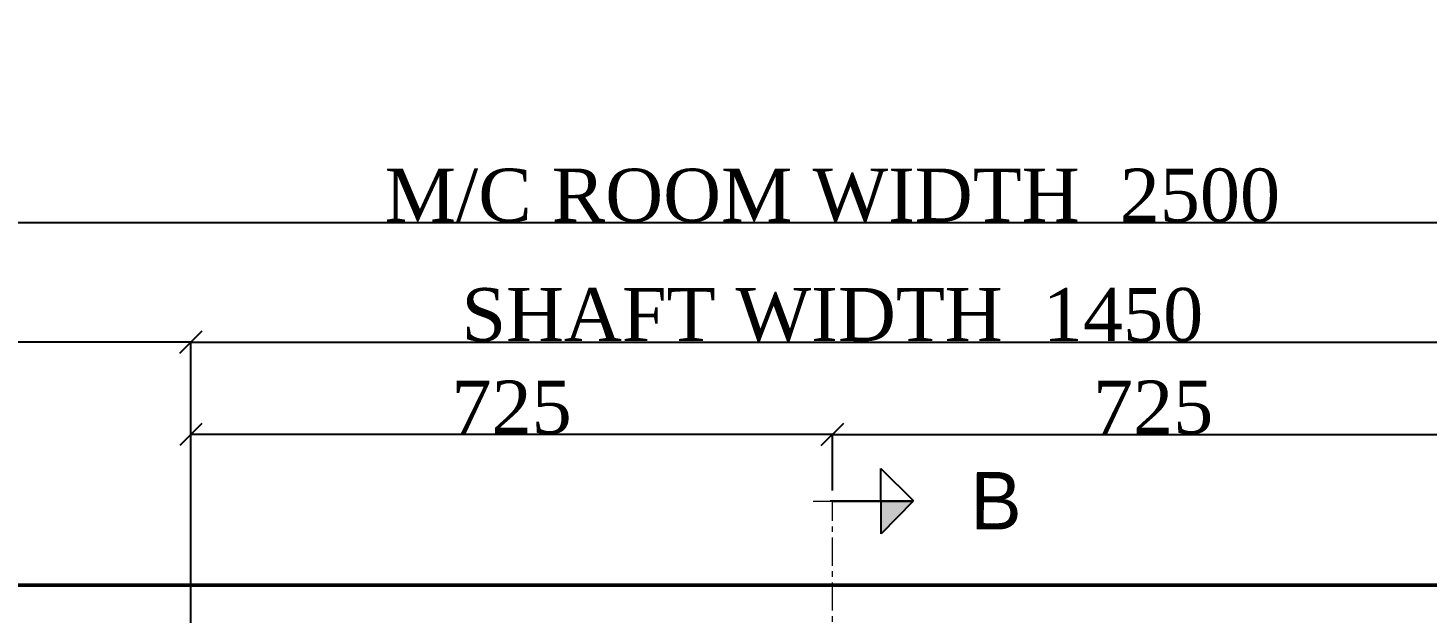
# Model space of a CAD drawing. Header units: millimetres. Extents: x -204 to 3901, y -537 to 3220.
# Drawn here: x 912 to 2493, y 2559 to 3220 of the extents above; entities that cross this region are included whole.
import ezdxf

# ---------------------------------------------------------------- set-up
doc = ezdxf.new("R2010")
doc.units = ezdxf.units.MM
doc.linetypes.add('CENTER', pattern=[50.8, 31.75, -6.35, 6.35, -6.35])
for name, color, linetype, lineweight in [('Car', 3, 'Continuous', 18), ('CL', 2, 'CENTER', 0), ('Wall', 1, 'Continuous', 50)]:
    doc.layers.add(name, color=color, linetype=linetype, lineweight=lineweight)
doc.styles.add('nassar2', font='cent.shx', dxfattribs={"height": 60})
doc.dimstyles.new('Nassar2', dxfattribs={"dimtxt": 35, "dimasz": 25, "dimexe": 1.25, "dimexo": 0.625, "dimtad": 1, "dimtxsty": 'nassar2', "dimblk": 'OBLIQUE', "dimcen": 2.5, "dimadec": 0, "dimazin": 0, "dimtfac": 1, "dimtmove": 0, "dimatfit": 3, "dimldrblk": 'OBLIQUE', "dimfxl": 1, "dimarcsym": 0})

# ---------------------------------------------------------------- blocks, each defined once
blk = doc.blocks.new('_Oblique')
at = {"color": 0, "linetype": 'ByBlock', "lineweight": -2}
blk.add_line((-0.5, -0.5), (0.5, 0.5), dxfattribs=at)
blk = doc.blocks.new('*D24')
at = {"color": 0, "lineweight": -2, "transparency": 16777216}
for p, q in [((1096.4, 2591.3), (1096.4, 2762.2)), ((1821.4, 2760.9), (1096.4, 2760.9)), ((1821.4, 2697.7), (1821.4, 2762.2))]:
    blk.add_line(p, q, dxfattribs=at)
at = {"layer": 'Defpoints', "color": 0, "transparency": 16777216}
for p in [(1096.4, 2760.9), (1821.4, 2697), (1096.4, 2590.7)]:
    blk.add_point(p, dxfattribs=at)
at = {"color": 0, "lineweight": -2, "transparency": 16777216, "xscale": 25, "yscale": 25, "zscale": 25, "rotation": 180}
blk.add_blockref('_Oblique', (1096.4, 2760.9), dxfattribs=at)
at = {"color": 0, "lineweight": -2, "transparency": 16777216, "xscale": 25, "yscale": 25, "zscale": 25}
blk.add_blockref('_Oblique', (1821.4, 2760.9), dxfattribs=at)
at = {"color": 0, "transparency": 16777216, "insert": (1458.9, 2791.5), "char_height": 60, "attachment_point": 5, "style": 'nassar2'}
blk.add_mtext('725', dxfattribs=at)
blk = doc.blocks.new('*D25')
at = {"color": 0, "lineweight": -2, "transparency": 16777216}
for p, q in [((1821.4, 2702.5), (1821.4, 2762.2)), ((1821.4, 2760.9), (2546.4, 2760.9)), ((2546.4, 2591.3), (2546.4, 2762.2))]:
    blk.add_line(p, q, dxfattribs=at)
at = {"layer": 'Defpoints', "color": 0, "transparency": 16777216}
for p in [(2546.4, 2760.9), (1821.4, 2701.8), (2546.4, 2590.7)]:
    blk.add_point(p, dxfattribs=at)
at = {"color": 0, "lineweight": -2, "transparency": 16777216, "xscale": 25, "yscale": 25, "zscale": 25, "rotation": 180}
blk.add_blockref('_Oblique', (1821.4, 2760.9), dxfattribs=at)
at = {"color": 0, "lineweight": -2, "transparency": 16777216, "xscale": 25, "yscale": 25, "zscale": 25}
blk.add_blockref('_Oblique', (2546.4, 2760.9), dxfattribs=at)
at = {"color": 0, "transparency": 16777216, "insert": (2183.9, 2791.5), "char_height": 60, "attachment_point": 5, "style": 'nassar2'}
blk.add_mtext('725', dxfattribs=at)
blk = doc.blocks.new('*D28')
at = {"color": 0, "lineweight": -2, "transparency": 16777216}
for p, q in [((571.4, 2387.6), (571.4, 3001.4)), ((3071.4, 3000.1), (571.4, 3000.1)), ((3071.4, 2387.6), (3071.4, 3001.4))]:
    blk.add_line(p, q, dxfattribs=at)
at = {"layer": 'Defpoints', "color": 0, "transparency": 16777216}
for p in [(571.4, 3000.1), (571.4, 2387), (3071.4, 2387)]:
    blk.add_point(p, dxfattribs=at)
at = {"color": 0, "lineweight": -2, "transparency": 16777216, "xscale": 25, "yscale": 25, "zscale": 25, "rotation": 180}
blk.add_blockref('_Oblique', (571.4, 3000.1), dxfattribs=at)
at = {"color": 0, "lineweight": -2, "transparency": 16777216, "xscale": 25, "yscale": 25, "zscale": 25}
blk.add_blockref('_Oblique', (3071.4, 3000.1), dxfattribs=at)
at = {"color": 0, "transparency": 16777216, "insert": (1821.4, 3030.8), "char_height": 60, "attachment_point": 5, "style": 'nassar2'}
blk.add_mtext('M/C ROOM WIDTH  2500', dxfattribs=at)
blk = doc.blocks.new('*D29')
at = {"color": 0, "lineweight": -2, "transparency": 16777216}
for p, q in [((1096.4, 2387.6), (1096.4, 2866.5)), ((1096.4, 2865.2), (2546.4, 2865.2)), ((2546.4, 2387.6), (2546.4, 2866.5))]:
    blk.add_line(p, q, dxfattribs=at)
at = {"layer": 'Defpoints', "color": 0, "transparency": 16777216}
for p in [(2546.4, 2865.2), (1096.4, 2387), (2546.4, 2387)]:
    blk.add_point(p, dxfattribs=at)
at = {"color": 0, "lineweight": -2, "transparency": 16777216, "xscale": 25, "yscale": 25, "zscale": 25, "rotation": 180}
blk.add_blockref('_Oblique', (1096.4, 2865.2), dxfattribs=at)
at = {"color": 0, "lineweight": -2, "transparency": 16777216, "xscale": 25, "yscale": 25, "zscale": 25}
blk.add_blockref('_Oblique', (2546.4, 2865.2), dxfattribs=at)
at = {"color": 0, "transparency": 16777216, "insert": (1821.4, 2895.8), "char_height": 60, "attachment_point": 5, "style": 'nassar2'}
blk.add_mtext('SHAFT WIDTH  1450', dxfattribs=at)
blk = doc.blocks.new('*D21')
at = {"color": 0, "lineweight": -2, "transparency": 16777216}
for p, q in [((571.4, 2820.9), (571.4, 2866.5)), ((1096.4, 2865.2), (571.4, 2865.2)), ((1096.4, 2820.9), (1096.4, 2866.5))]:
    blk.add_line(p, q, dxfattribs=at)
at = {"layer": 'Defpoints', "color": 0, "transparency": 16777216}
for p in [(571.4, 2865.2), (571.4, 2820.3), (1096.4, 2820.3)]:
    blk.add_point(p, dxfattribs=at)
at = {"color": 0, "lineweight": -2, "transparency": 16777216, "xscale": 25, "yscale": 25, "zscale": 25, "rotation": 180}
blk.add_blockref('_Oblique', (571.4, 2865.2), dxfattribs=at)
at = {"color": 0, "lineweight": -2, "transparency": 16777216, "xscale": 25, "yscale": 25, "zscale": 25}
blk.add_blockref('_Oblique', (1096.4, 2865.2), dxfattribs=at)
at = {"color": 0, "transparency": 16777216, "insert": (833.9, 2895.8), "char_height": 60, "attachment_point": 5, "style": 'nassar2'}
blk.add_mtext('525', dxfattribs=at)

msp = doc.modelspace()

# ---------------------------------------------------------------- hatches: boundary and pattern name
at = {"layer": 'Car', "lineweight": 25, "ltscale": 4, "transparency": 16777216}
h = msp.add_hatch(color=256, dxfattribs=at)
h.dxf.hatch_style = 1
h.paths.add_polyline_path([(1876.348, 2685.582), (1876.457, 2648.831), (1912.879, 2685.683)])

# ---------------------------------------------------------------- linework, layer by layer
at = {"layer": 'Car', "lineweight": 25, "ltscale": 4}
for p, q in [((1876.457, 2648.831), (1876.255, 2722.333)), ((1876.255, 2722.333), (1912.995, 2685.809)), ((1910.272, 2685.683), (1819.092, 2685.432)), ((1821.699, 2685.432), (1912.879, 2685.683)), ((1912.879, 2685.683), (1876.457, 2648.831))]:
    msp.add_line(p, q, dxfattribs=at)
at = {"layer": 'Car', "ltscale": 4}
msp.add_line((1799.56, 2685.582), (1876.348, 2685.582), dxfattribs=at)
at = {"layer": 'CL'}
msp.add_line((1821.359, 479.068), (1821.359, 2685.723), dxfattribs=at)
at = {"layer": 'Wall'}
msp.add_lwpolyline([(3071.359, -312.985), (3271.359, -312.985), (3271.359, 2590.717), (371.359, 2590.717), (371.359, -312.985), (1321.359, -312.985)], dxfattribs=at)

# ---------------------------------------------------------------- texts
at = {"ltscale": 4, "insert": (2035.502, 2718.453), "char_height": 65, "attachment_point": 3, "rotation": 359.727953}
msp.add_mtext_dynamic_manual_height_columns('B', width=315.98199, gutter_width=125, heights=[0], dxfattribs=at)

# ---------------------------------------------------------------- dimensions: what is measured, and where the dimension line sits
for base, p1, p2, text, picture, middle in [((571.359, 3000.143), (3071.359, 2387.015), (571.359, 2387.015), 'M/C ROOM WIDTH  <>', '*D28', (1821.359, 3030.768)), ((2546.359, 2865.208), (1096.359, 2387.015), (2546.359, 2387.015), 'SHAFT WIDTH  <>', '*D29', (1821.359, 2895.833))]:
    dim = msp.add_linear_dim(base=base, p1=p1, p2=p2, text=text, dimstyle='Nassar2')
    dim.commit()
    dim.dimension.update_dxf_attribs({"geometry": picture, "text_midpoint": middle})
for base, p1, p2, picture, middle in [((571.359, 2865.208), (1096.359, 2820.283), (571.359, 2820.283), '*D21', (833.859, 2895.833)), ((1096.359, 2760.924), (1821.356, 2697.049), (1096.359, 2590.717), '*D24', (1458.857, 2791.549)), ((2546.359, 2760.924), (1821.359, 2701.85), (2546.359, 2590.717), '*D25', (2183.859, 2791.549))]:
    dim = msp.add_linear_dim(base=base, p1=p1, p2=p2, dimstyle='Nassar2')
    dim.commit()
    dim.dimension.update_dxf_attribs({"geometry": picture, "text_midpoint": middle})

doc.saveas('drawing.dxf')
